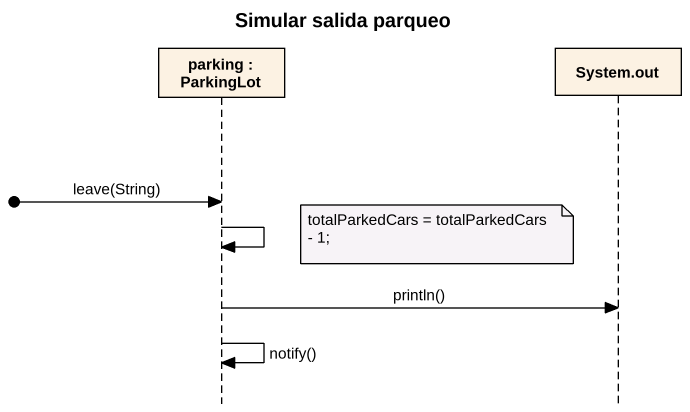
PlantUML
@startuml
title Simular salida parqueo
hide footbox
participant "parking : ParkingLot" as parking
participant "System.out" as System_out

[o-> parking : leave(String)
parking -> parking
note left of System_out : totalParkedCars = totalParkedCars - 1;
parking -> System_out : println()
parking -> parking : notify()
@enduml
